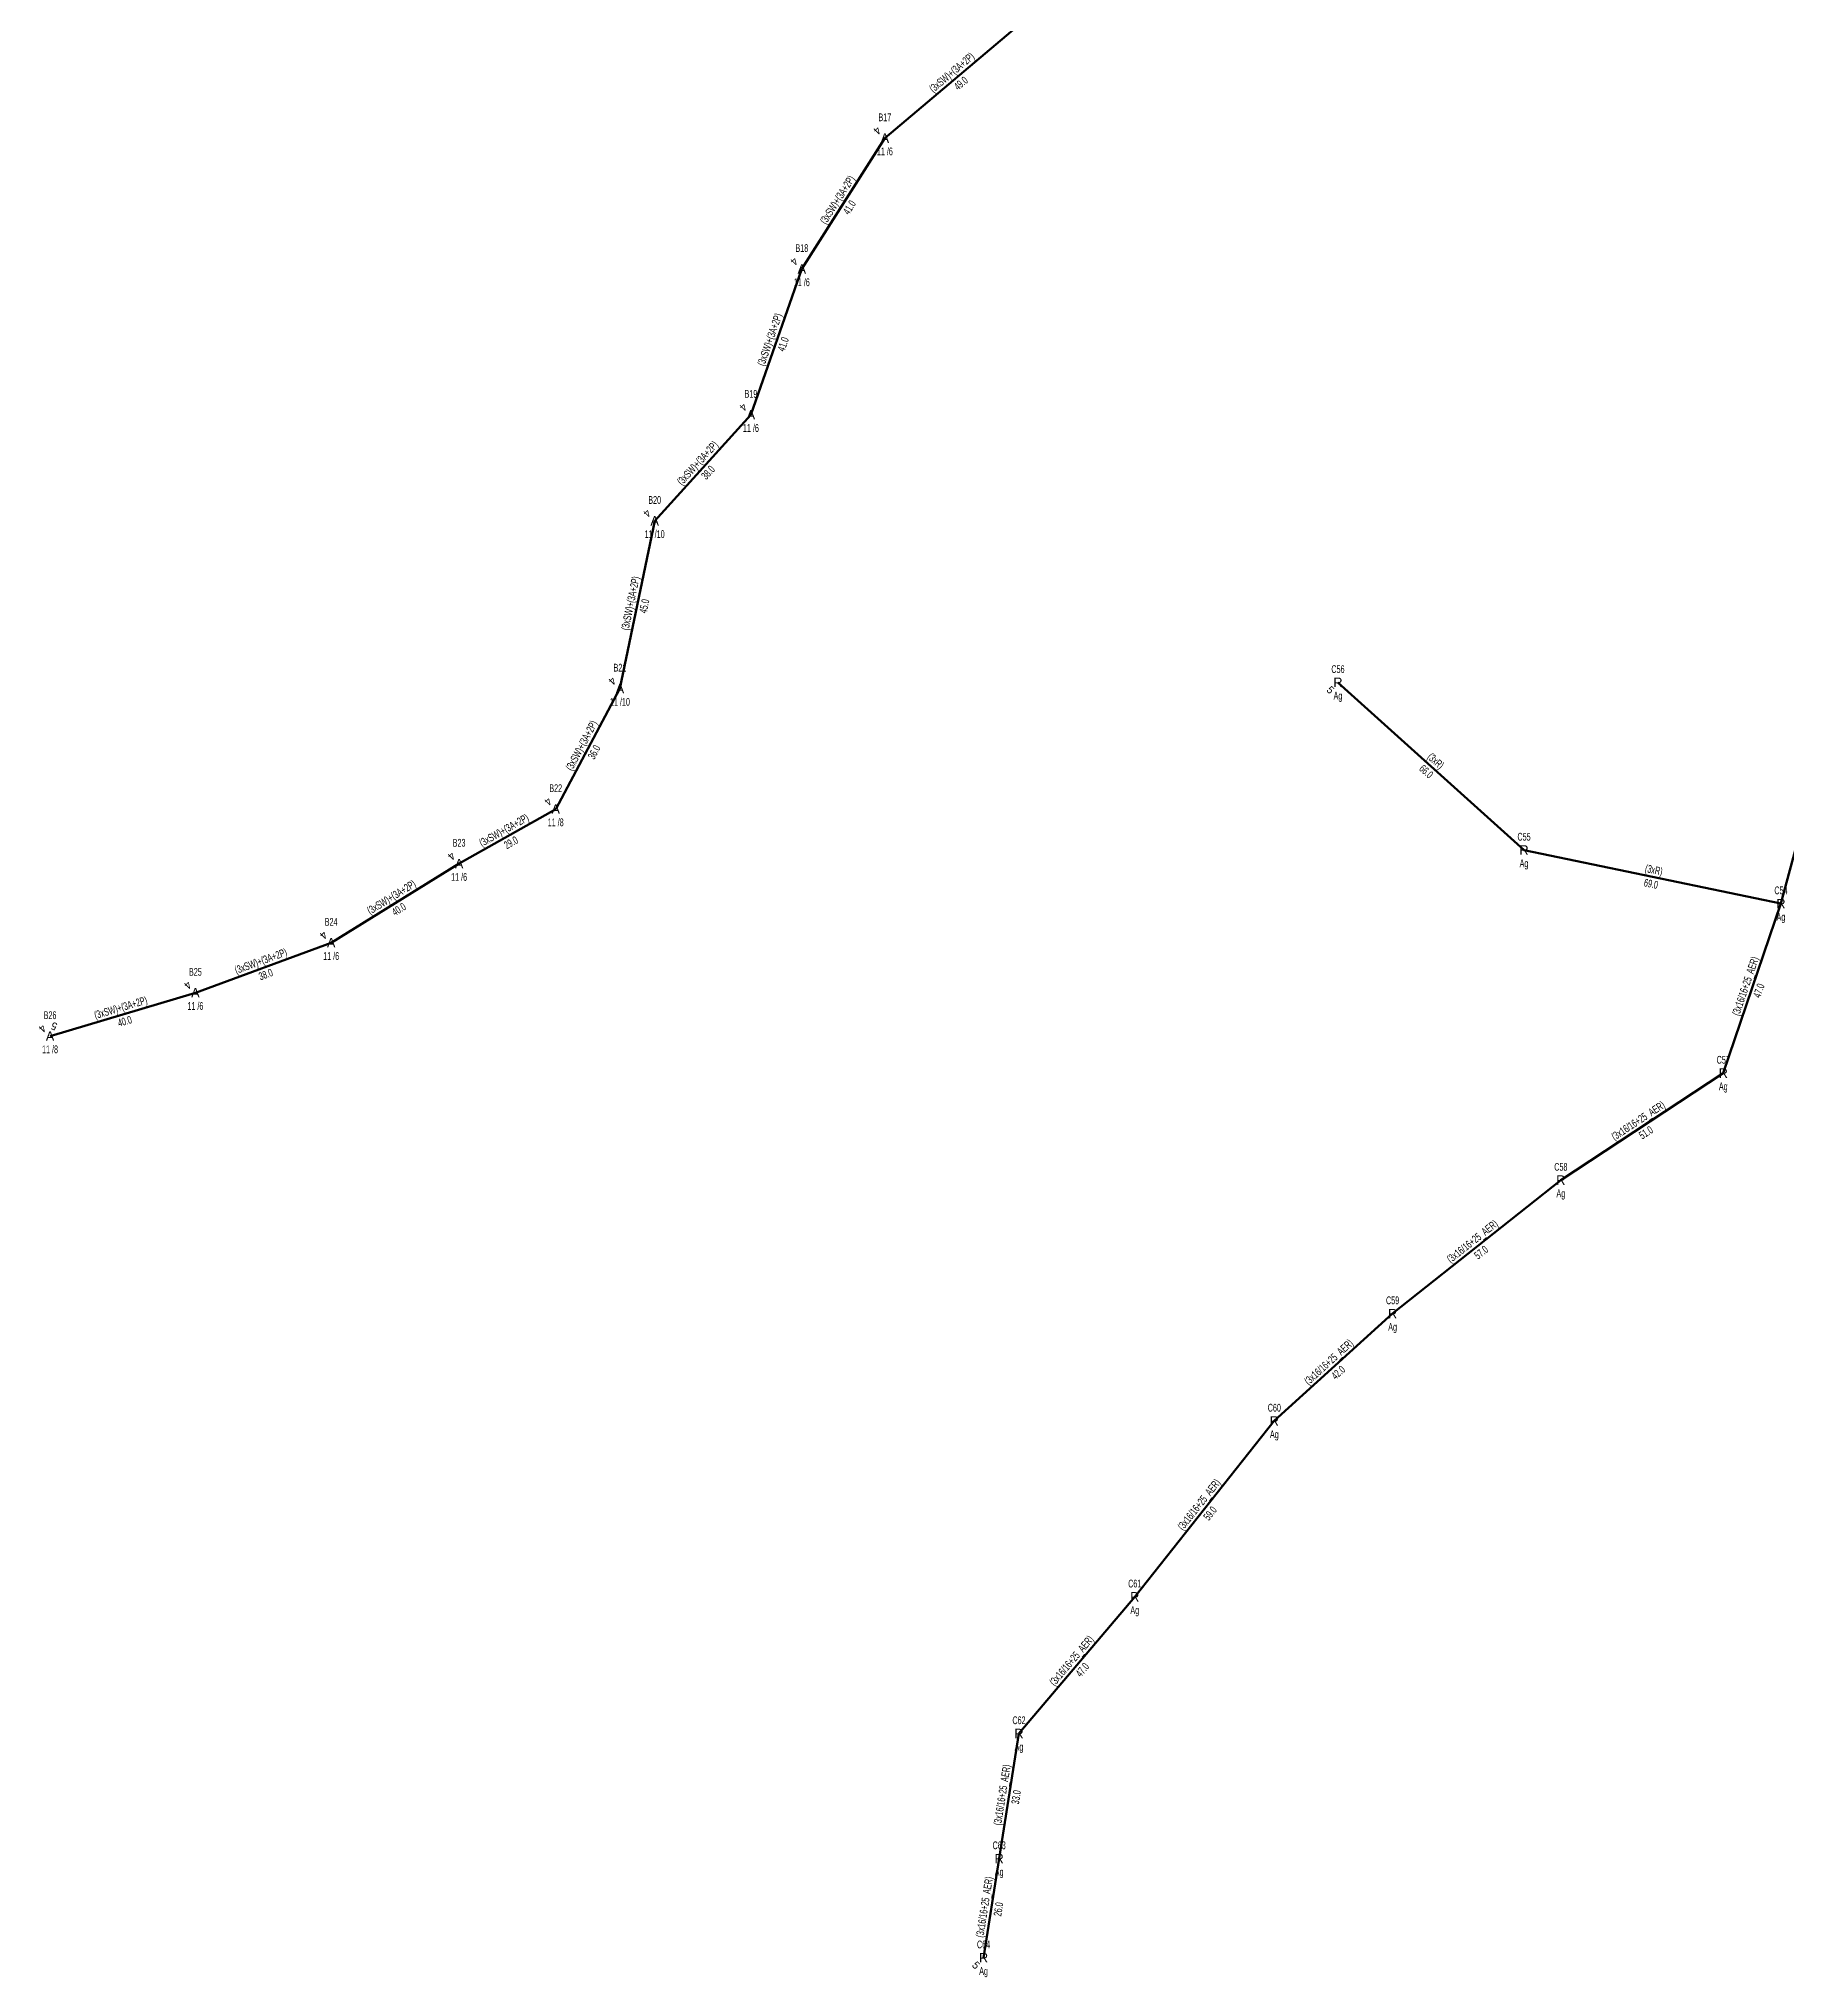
# Model space of a CAD drawing. Header units: millimetres. Extents: x 533588 to 538589, y 4082985 to 4086946.
# Drawn here: x 536052 to 536513, y 4082985 to 4083496 of the extents above; entities that cross this region are included whole.
import ezdxf
from ezdxf.enums import TextEntityAlignment as Align

# ---------------------------------------------------------------- set-up
doc = ezdxf.new("R2010")
doc.units = ezdxf.units.MM
for name, color, linetype, lineweight in [('DIREK_AG_MEVCUT', 120, 'Continuous', 25), ('DIREK_OG_MEVCUT', 16, 'Continuous', 25), ('HAT_AG_HAVAI_MEVCUT', 126, 'Continuous', 50), ('HAT_OG_HAVAI_MEVCUT', 48, 'Continuous', 70)]:
    doc.layers.add(name, color=color, linetype=linetype, lineweight=lineweight)
doc.styles.add('Direk', font='B_CAD')
doc.styles.get("Standard").update_dxf_attribs({"font": 'Arial'})

msp = doc.modelspace()

# ---------------------------------------------------------------- linework, layer by layer
at = {"layer": 'HAT_AG_HAVAI_MEVCUT'}
for p, q in [((536443.485479, 4083281.880112), (536394.429279, 4083326.067006)), ((536523.089921, 4083311.705388), (536511.23029, 4083267.747046)), ((536511.23029, 4083267.747046), (536443.485479, 4083281.880112)), ((536511.23029, 4083267.747046), (536496.015351, 4083223.073632)), ((536496.015351, 4083223.073632), (536453.190971, 4083194.864808)), ((536453.190971, 4083194.864808), (536408.838035, 4083159.673212)), ((536408.838035, 4083159.673212), (536377.648721, 4083131.365245)), ((536377.648721, 4083131.365245), (536340.856748, 4083085.006071)), ((536340.856748, 4083085.006071), (536310.333885, 4083048.977461)), ((536310.333885, 4083048.977461), (536305.110436, 4083016.006873)), ((536305.110436, 4083016.006873), (536300.99312, 4082989.879282))]:
    msp.add_line(p, q, dxfattribs=at)
at = {"layer": 'HAT_OG_HAVAI_MEVCUT'}
for p, q in [((536312.661744, 4083501.320295), (536274.967806, 4083469.534528)), ((536274.967806, 4083469.534528), (536253.080121, 4083435.05141)), ((536253.080121, 4083435.05141), (536239.654001, 4083396.627208)), ((536239.654001, 4083396.627208), (536214.281708, 4083368.658218)), ((536214.281708, 4083368.658218), (536205.124853, 4083324.446199)), ((536205.124853, 4083324.446199), (536188.186509, 4083292.677577)), ((536188.186509, 4083292.677577), (536162.718332, 4083278.283419)), ((536162.718332, 4083278.283419), (536128.986715, 4083257.439505)), ((536128.986715, 4083257.439505), (536093.192454, 4083244.264918)), ((536093.192454, 4083244.264918), (536054.868319, 4083232.840291))]:
    msp.add_line(p, q, dxfattribs=at)

# ---------------------------------------------------------------- texts
at = {"layer": 'DIREK_AG_MEVCUT', "width": 0.53}
for s, p in [('C56', (536394.429279, 4083329.567006)), ('Ag', (536394.429279, 4083322.567006)), ('C55', (536443.485479, 4083285.380112)), ('Ag', (536443.485479, 4083278.380112)), ('C54', (536511.23029, 4083271.247046)), ('Ag', (536511.23029, 4083264.247046)), ('C57', (536496.015351, 4083226.573632)), ('Ag', (536496.015351, 4083219.573632)), ('C58', (536453.190971, 4083198.364808)), ('Ag', (536453.190971, 4083191.364808)), ('C59', (536408.838035, 4083163.173212)), ('Ag', (536408.838035, 4083156.173212)), ('C60', (536377.648721, 4083134.865245)), ('Ag', (536377.648721, 4083127.865245)), ('C61', (536340.856748, 4083088.506071)), ('Ag', (536340.856748, 4083081.506071)), ('C62', (536310.333885, 4083052.477461)), ('Ag', (536310.333885, 4083045.477461)), ('C63', (536305.110436, 4083019.506873)), ('Ag', (536305.110436, 4083012.506873)), ('C64', (536300.99312, 4082993.379282)), ('Ag', (536300.99312, 4082986.379282))]:
    msp.add_text(s, height=2.05, dxfattribs=at).set_placement(p, align=Align.MIDDLE_CENTER)
at = {"layer": 'DIREK_AG_MEVCUT', "color": 32, "style": 'Direk'}
for p in [(536392.44938, 4083324.087107), (536299.013222, 4082987.899383)]:
    msp.add_text('5', height=2, rotation=315.000001, dxfattribs=at).set_placement(p, align=Align.MIDDLE_CENTER)
at = {"layer": 'DIREK_AG_MEVCUT', "style": 'Direk'}
for p in [(536394.429279, 4083326.067006), (536443.485479, 4083281.880112), (536511.23029, 4083267.747046), (536496.015351, 4083223.073632), (536453.190971, 4083194.864808), (536408.838035, 4083159.673212), (536377.648721, 4083131.365245), (536340.856748, 4083085.006071), (536310.333885, 4083048.977461), (536305.110436, 4083016.006873), (536300.99312, 4082989.879282)]:
    msp.add_text('R', height=2.5, dxfattribs=at).set_placement(p, align=Align.MIDDLE_CENTER)
at = {"layer": 'DIREK_OG_MEVCUT', "color": 32, "style": 'Direk'}
for s, rotation, p in [('4', 225.000001, (536272.987907, 4083471.514427)), ('4', 225.000001, (536251.100222, 4083437.031309)), ('4', 225.000001, (536237.674102, 4083398.607107)), ('4', 225.000001, (536212.301809, 4083370.638117)), ('4', 225.000001, (536203.144953, 4083326.426097)), ('4', 225.000001, (536186.20661, 4083294.657476)), ('4', 225.000001, (536160.738433, 4083280.263318)), ('4', 225.000001, (536127.006816, 4083259.419404)), ('4', 225.000001, (536091.212555, 4083246.244817)), ('5', 157.500002, (536055.939833, 4083235.427154)), ('4', 225.000001, (536052.88842, 4083234.82019))]:
    msp.add_text(s, height=2, rotation=rotation, dxfattribs=at).set_placement(p, align=Align.MIDDLE_CENTER)
at = {"layer": 'DIREK_OG_MEVCUT', "width": 0.53}
for s, p in [('B17', (536274.967806, 4083475.034528)), ('11 /6', (536274.967806, 4083466.034528)), ('B18', (536253.080121, 4083440.55141)), ('11 /6', (536253.080121, 4083431.55141)), ('B19', (536239.654001, 4083402.127208)), ('11 /6', (536239.654001, 4083393.127208)), ('B20', (536214.281708, 4083374.158218)), ('11 /10', (536214.281708, 4083365.158218)), ('B21', (536205.124853, 4083329.946199)), ('11 /10', (536205.124853, 4083320.946199)), ('B22', (536188.186509, 4083298.177577)), ('11 /8', (536188.186509, 4083289.177577)), ('B23', (536162.718332, 4083283.783419)), ('11 /6', (536162.718332, 4083274.783419)), ('B24', (536128.986715, 4083262.939505)), ('11 /6', (536128.986715, 4083253.939505)), ('B25', (536093.192454, 4083249.764918)), ('11 /6', (536093.192454, 4083240.764918)), ('B26', (536054.868319, 4083238.340291)), ('11 /8', (536054.868319, 4083229.340291))]:
    msp.add_text(s, height=2.05, dxfattribs=at).set_placement(p, align=Align.MIDDLE_CENTER)
at = {"layer": 'DIREK_OG_MEVCUT', "style": 'Direk'}
for p in [(536274.967806, 4083469.534528), (536253.080121, 4083435.05141), (536239.654001, 4083396.627208), (536214.281708, 4083368.658218), (536205.124853, 4083324.446199), (536188.186509, 4083292.677577), (536162.718332, 4083278.283419), (536128.986715, 4083257.439505), (536093.192454, 4083244.264918), (536054.868319, 4083232.840291)]:
    msp.add_text('A', height=2.5, dxfattribs=at).set_placement(p, align=Align.MIDDLE_CENTER)
at = {"layer": 'HAT_AG_HAVAI_MEVCUT', "lineweight": 30, "width": 0.53}
for s, rotation, p in [('66.0', 317.989363, (536418.388501, 4083303.341991)), ('69.0', 348.215854, (536477.184293, 4083273.981493)), ('47.0', 71.192105, (536504.427435, 4083245.136302)), ('51.0', 33.373274, (536475.070738, 4083208.259381)), ('57.0', 38.430051, (536431.542828, 4083176.603147)), ('42.0', 42.227433, (536393.814642, 4083144.889818)), ('59.0', 51.563474, (536359.918537, 4083107.657258)), ('47.0', 49.729262, (536326.243865, 4083066.442326)), ('33.0', 80.997591, (536308.56169, 4083032.359162)), ('26.0', 81.044692, (536303.891417, 4083002.810763))]:
    msp.add_text(s, height=2.05, rotation=rotation, dxfattribs=at).set_placement(p, align=Align.TOP_CENTER)
for s, rotation, p in [('(3xR)', 317.989363, (536419.526257, 4083304.605126)), ('(3xR)', 348.215854, (536477.531476, 4083275.645664)), ('(3x16/16+25_AER)', 71.192105, (536502.818206, 4083245.684376)), ('(3x16/16+25_AER)', 33.373274, (536474.135583, 4083209.679059)), ('(3x16/16+25_AER)', 38.430051, (536430.486178, 4083177.934872)), ('(3x16/16+25_AER)', 42.227433, (536392.672114, 4083146.148639)), ('(3x16/16+25_AER)', 51.563474, (536358.586931, 4083108.714058)), ('(3x16/16+25_AER)', 49.729262, (536324.946768, 4083067.541206)), ('(3x16/16+25_AER)', 80.997591, (536306.882631, 4083032.625172)), ('(3x16/16+25_AER)', 81.044692, (536302.212139, 4083003.075392))]:
    msp.add_text(s, height=2.05, rotation=rotation, dxfattribs=at).set_placement(p, align=Align.CENTER)
at = {"layer": 'HAT_OG_HAVAI_MEVCUT', "lineweight": 30, "width": 0.53}
for rotation, p in [(40.139575, (536293.266821, 4083486.077216)), (57.595223, (536263.306323, 4083452.748482)), (70.739649, (536245.564636, 4083416.119691)), (47.787006, (536226.3383, 4083383.213818)), (78.298774, (536208.870945, 4083346.724595)), (61.934423, (536195.905632, 4083308.961797)), (29.474358, (536175.034191, 4083286.220488)), (31.71333, (536145.405704, 4083268.584547)), (20.206856, (536110.795985, 4083251.649895)), (16.599597, (536073.787557, 4083239.36718))]:
    msp.add_text('(3xSW)+(3A+2P)', height=2.05, rotation=rotation, dxfattribs=at).set_placement(p, align=Align.CENTER)
for s, rotation, p in [('49.0', 40.139575, (536294.362729, 4083484.777607)), ('41.0', 57.595223, (536264.741604, 4083451.837457)), ('41.0', 70.739649, (536247.169486, 4083415.558927)), ('38.0', 47.787006, (536227.597409, 4083382.071608)), ('45.0', 78.298774, (536210.535616, 4083346.379821)), ('36.0', 61.934423, (536197.405729, 4083308.161978)), ('29.0', 29.474358, (536175.870649, 4083284.740508)), ('40.0', 31.71333, (536146.299342, 4083267.138376)), ('38.0', 20.206856, (536111.383183, 4083250.054528)), ('40.0', 16.599597, (536074.273216, 4083237.738029))]:
    msp.add_text(s, height=2.05, rotation=rotation, dxfattribs=at).set_placement(p, align=Align.TOP_CENTER)

doc.saveas('drawing.dxf')
